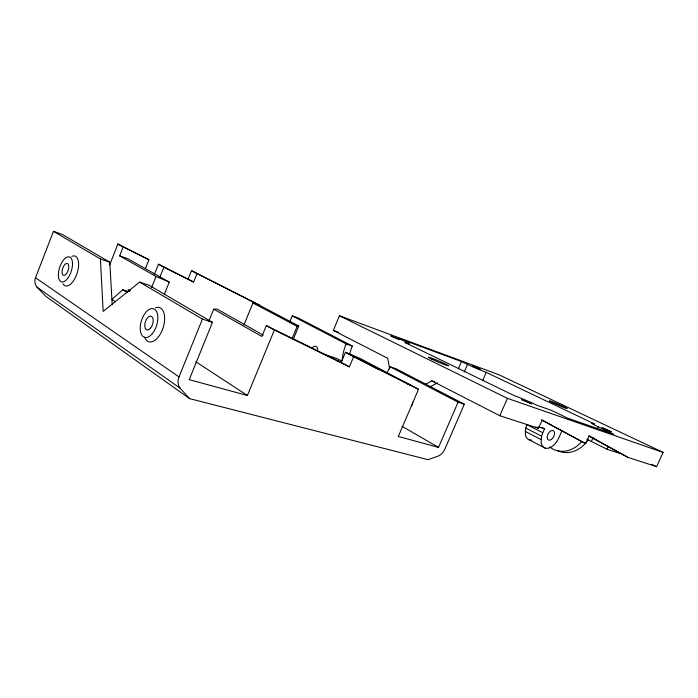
<?xml version="1.0" encoding="UTF-8"?>
<svg xmlns="http://www.w3.org/2000/svg" width="698" height="698" viewBox="0 0 698 698"><rect width="100%" height="100%" fill="white"/><g stroke="black" fill="none" stroke-linecap="round" stroke-linejoin="round"><path stroke-width="1.05" d="M531.728 440.141A13.855 8.393 -62.8 0 1 525.332 434.435L525.725 428.057L526.903 424.672L542.791 432.743L541.587 436.171L541.142 442.619A14.056 8.35 -62.8 0 0 548.663 448.116A14.056 8.35 -62.8 0 0 558.828 437.89L561.855 431.067M386.753 373.125A36.069 24.578 -71.2 0 0 389.999 366.738L396.228 368.841L464.327 404.203L444.87 449.111A9.894 6.491 -60.2 0 1 438.344 456.021L428.022 459.677L189.594 398.628L45.771 296.301L36.977 287.114A10.008 9.275 -41.8 0 1 35.511 277.717L53.476 231.317L62.462 234.502L109.795 262.221L112.212 304.747M109.612 265.048L117.901 244.003L148.936 259.735L145.385 268.669M164.449 294.102L169.248 282.105L156.003 276.469L119.655 255.869L123.188 246.909L117.901 244.003M188.128 278.999L191.488 270.641L197.037 273.581L193.643 282.009L158.446 264.21L155.296 272.124A9.31 8.254 -59.4 0 1 154.145 274.244M151.623 287.471L156.003 276.469M158.446 264.21L163.873 267.177L160.688 275.152A9.388 8.28 -59.5 0 1 159.537 277.289M189.594 398.628L180.128 388.21A12.512 10.226 -52.9 0 1 179.028 376.911L202.429 319.091L139.652 282.097L103.156 311.413L100.416 258.975L53.476 231.317M208.859 321.132L213.71 309.179L216.904 308.987L263.242 335.127M139.652 282.097L149.311 285.369L212.471 322.354L189.219 379.677L247.406 395.487L274.366 330.032L266.339 325.617L261.872 336.48L213.71 309.179M244.012 324.84L252.964 302.958L259.577 305.296L197.037 273.581M289.792 321.865L292.27 315.88L298.369 318.035L352.316 346.051A35.86 24.587 -71.1 0 0 349.663 354.191M292.165 338.443L297.156 326.385L298.788 326.018L293.064 339.83M389.685 368.937L387.678 358.266L333.321 330.416L339.446 315.758L498.677 374.651L663.1 452.4L656.6 466.683L627.895 457.356L588.501 435.971M345.458 352.316L353.668 356.678L349.384 366.851L341.226 362.402L345.458 352.316L410.267 384.956L407.327 383.996M378.726 369.635L347.412 353.031L360.028 358.397L418.503 389.31L398.305 436.468L438.527 447.392L458.089 402.17L464.327 404.203M458.324 368.884L461.491 361.538L467.52 364.417A14.265 0.646 23.2 0 0 486.227 372.366L594.391 423.895A16.447 0.811 23.6 0 0 597.985 426.696L613.743 434.217L567.596 418.137L551.603 410.424L537.006 405.294A17.843 0.995 23.4 0 0 514.234 395.618L404.936 342.5A15.469 0.768 23 0 0 405.459 341.549L399.439 338.626L461.491 361.538M464.275 371.938L467.52 364.417M482.554 380.829L486.227 372.366M425.108 384.554L431.757 380.855L499.812 415.729L507.411 398.357L663.1 452.4M499.812 415.729L538.542 428.319L542.206 420.022L585.648 443.623L589.147 435.796L627.895 457.356M542.791 432.743L544.527 428.808L541.718 427.394M619.946 453.447L607.007 449.224L591.363 441.502L593.134 437.55M597.104 428.668L597.985 426.696M607.007 449.224L608.071 446.851M129.706 291.223A13.873 1.396 21.4 0 1 122.743 289.792L111.907 299.416L115.536 301.745M429.898 386.989L437.48 382.792M202.429 319.091L212.471 322.354M538.463 426.827L544.527 428.808M130.29 290.577L128.266 289.914A13.873 1.396 21.4 0 1 129.409 290.726M323.191 354.034L336.82 358.519A11.037 0.977 22.8 0 0 341.156 360.639M431.757 380.855L434.618 381.823M100.416 258.975L109.795 262.221M292.27 315.88L346.138 343.905L352.316 346.051M333.321 330.416L338.408 332.213M119.655 255.869L127.882 258.775L169.248 282.105M651.705 464.292L656.6 466.683M339.446 315.758L507.411 398.357M266.339 325.617L341.226 362.402M274.366 330.032L349.384 366.851M585.648 443.623L541.229 419.873M123.188 246.909L148.936 259.735M163.873 267.177L193.643 282.009M353.668 356.678L418.503 389.31M535.82 426.94L538.542 428.319M191.488 270.641L253.88 302.286L298.788 326.018M525.725 428.057L541.587 436.171M525.193 431.39L541.029 439.548M389.999 366.738L458.089 402.17M529.45 439.923L545.208 448.133M252.964 302.958L297.156 326.385M402.031 426.295L438.527 447.392M122.743 289.792L127.341 292.628M195.833 361.756L247.406 395.487M35.511 277.717L179.028 376.911M36.977 287.114L180.128 388.21M591.363 441.502A16.42 1.047 23.8 0 1 587.001 439.216M588.178 439.74A29.063 24.055 -70.5 0 1 557.815 450.707M581.827 441.441A29.211 24.09 -70.5 0 1 549.675 446.947M155.532 307.739A17.895 9.571 -72.7 0 1 162.625 329.186A17.895 9.571 -72.7 0 1 144.538 337.213M71.798 256.384A15.679 7.346 -72 0 1 77.181 273.093A15.679 7.346 -72 0 1 62.986 283.859M412.745 402.083A5.706 4.092 -72.9 0 1 411.41 406.253M311.858 348.442A5.122 3.307 -71.8 0 1 316.142 346.496A5.122 3.307 -71.8 0 1 317.52 351.539M337.553 361.311A5.505 0.506 22.8 0 1 341.322 362.114M342.195 360.473A36.069 24.578 -71.2 0 1 346.138 343.905M531.64 403.776L521.868 399.622L531.64 403.776M480.355 369.373L472.494 366.031L480.355 369.373M399.404 339.56L390.871 335.93L399.404 339.56M611.16 431.722L602.147 427.752L611.16 431.722M552.833 402.737A9.772 0.454 23.4 0 0 567.125 408.583A9.772 0.454 23.4 0 0 554.709 402.702A9.772 0.454 23.4 0 0 552.833 402.737M431.46 358.99A11.02 0.602 23.1 0 0 448.334 365.857A11.02 0.602 23.1 0 0 435.692 359.697A11.02 0.602 23.1 0 0 431.46 358.99M551.481 439.426A5.27 3.132 -62.8 0 0 553.715 430.954A5.27 3.132 -62.8 0 0 547.424 435.631A5.27 3.132 -62.8 0 0 551.481 439.426M152.304 333.696A14.972 7.957 -72.6 0 0 154.476 309.223A14.972 7.957 -72.6 0 0 140.307 326.298A14.972 7.957 -72.6 0 0 152.304 333.696M66.476 273.703A6.291 2.932 -72 0 0 67.662 263.565A6.291 2.932 -72 0 0 62.078 270.937A6.291 2.932 -72 0 0 66.476 273.703M67.697 278.336A13.114 6.099 -72 0 0 70.132 257.239A13.114 6.099 -72 0 0 58.501 272.665A13.114 6.099 -72 0 0 67.697 278.336M150.524 328.173A7.189 3.822 -72.6 0 0 151.606 316.421A7.189 3.822 -72.6 0 0 144.791 324.561A7.189 3.822 -72.6 0 0 150.524 328.173"/></g></svg>
